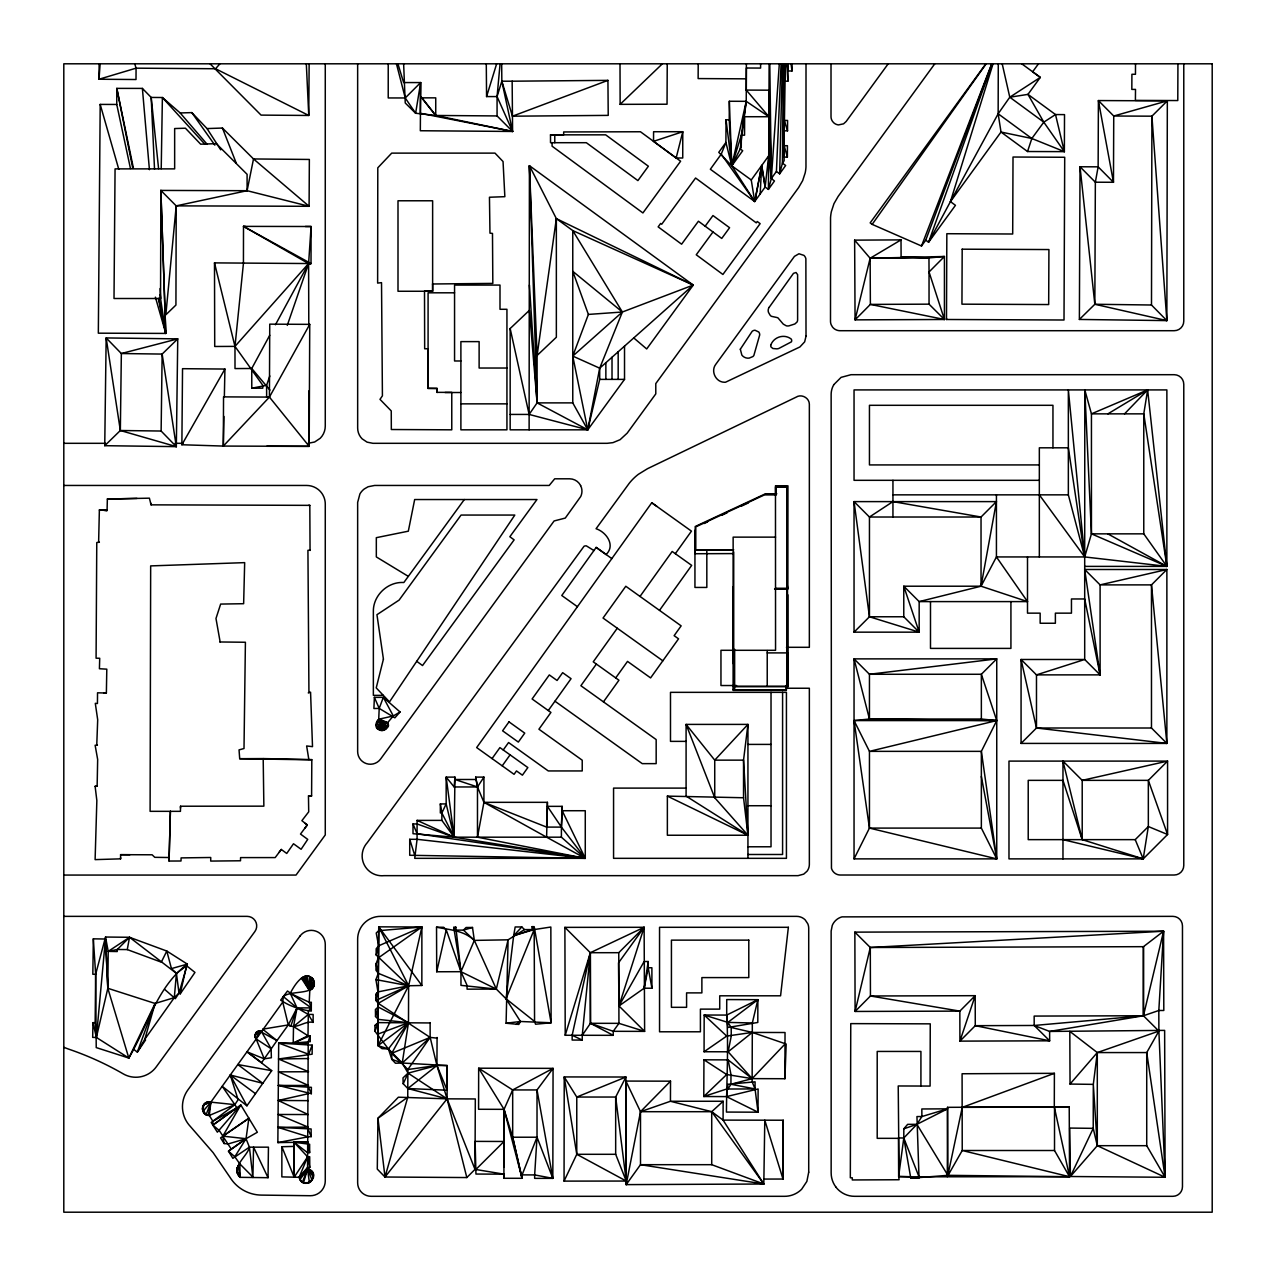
<?xml version="1.0" encoding="UTF-8"?>
<svg xmlns="http://www.w3.org/2000/svg" width="1276" height="1276" viewBox="0 0 1276 1276"><rect width="100%" height="100%" fill="white"/><g stroke="black" fill="none" stroke-linecap="round" stroke-linejoin="round"><path stroke-width="1.5" d="M264.228 1058.841L256.125 1038.935C252.935 1035.506 256.795 1029.461 261.213 1031.088L271.102 1048.713L271.373 1057.74L264.228 1058.841L246.922 1051.775L261.612 1062.605L276.956 1040.594L262.617 1029.174L288.28 1024.931C296.048 1030.035 304.709 1020.385 313.13 1022.379L308.298 1014.452L297.037 1007.896L290.258 993.366C293.512 986.747 304.246 968.516 313.21 979.362C319.734 996.412 291.151 989.458 283.32 996.588L280.672 1000.161C289.429 1006.126 300.721 1009.89 311.296 1011.086L311.296 1007.896L287.499 991.005L283.32 996.588L282.746 1002.107L230.27 1075.014L238.102 1099.705L234.864 1104.649L209.328 1115.447C199.343 1115.958 201.257 1099.354 210.859 1102.145L234.864 1104.649L236.857 1107.855L212.853 1125.113L217.367 1132.179L240.797 1104.936L257.353 1132.259L246.045 1138.702L228.484 1151.175L232.87 1158.353L249.41 1147.156L268.439 1147.172L268.04 1177.7L240.207 1177.333C229.632 1167.939 247.975 1155.737 249.41 1147.156L246.045 1138.702L248.868 1118.286L220.573 1137.905L224.113 1143.535L228.117 1143.95L246.045 1138.702L234.816 1156.742L239.824 1163.887L252.919 1177.094M246.922 1051.775L271.708 1070.676L262.824 1083.292L230.27 1075.014L210.859 1102.145L209.328 1115.447L212.853 1121.269L212.853 1125.113L219.328 1130.568L222.869 1136.055L248.868 1118.286M293.209 1042.97L308.218 1042.875L278.694 1043.066L277.849 1142.578L308.186 1142.148L293.959 1142.227L293.99 1146.39L281.868 1146.741L281.852 1176.887L299.174 1177.285L307.548 1169.039C323.434 1172.851 303.497 1193.267 299.174 1177.285L307.628 1156.822L308.218 1041.663L310.243 1035.761L307.994 1035.761L293.209 1043.098L293.512 1026.542L297.037 1007.896L283.32 996.588M309.765 1167.492L307.628 1156.822L293.959 1142.227L307.532 1152.707L309.637 1152.595L309.637 1144.253L293.959 1142.227L294.182 1177.174L307.628 1156.822L309.701 1156.726L309.765 1167.492L307.484 1167.476L299.174 1177.285M313.13 1022.379L313.146 1014.452L308.298 1014.452L293.512 1026.542L307.994 1035.761L308.345 1011.07L311.296 1007.896L311.328 1002.25L309.207 1002.25L290.258 993.366M503.908 1178.274L504.052 1109.338L512.681 1089.943L553.066 1068.363L537.021 1089.943L537.021 1137.219L534.66 1174.925L534.66 1178.354L552.827 1178.354L553.066 1068.363L478.66 1068.203L504.052 1109.338L512.681 1137.219L522.059 1178.306L503.908 1178.274L503.924 1174.159L475.007 1169.358L447.079 1098.843L398.383 1097.2L377.951 1118.255L377.281 1169.087L385.001 1177.014L466.825 1177.557L475.007 1169.358L475.31 1098.955L447.079 1098.843L408.049 1073.132L402.243 1063.02L408.48 1022.698L408.623 985.758L376.197 955.038L378.605 945.835L376.229 932.995L378.749 930.683L421.877 927.014L408.623 985.758L375.894 1000.432L375.846 994.53L377.951 991.915L408.623 985.758L421.846 985.487L421.877 927.014L378.749 926.839L378.27 973.301L375.926 979.601L377.951 991.915L375.894 1000.432L378.27 1003.351L430.14 1037.404L437.062 1038.138M388.223 63.8L388.223 97.949L405.242 97.965L420.633 82.573L403.615 82.557L397.921 63.8M403.631 63.8L405.242 102.989L415.625 113.261L435.738 115.462L512.585 131.46L512.154 81.201L501.835 81.201L497.066 96.577L497.066 115.941L512.585 131.46L420.33 130.742L420.633 82.573L415.625 113.261L405.242 97.965L396.453 63.8M420.633 82.573L420.33 113.261L512.585 131.46L501.835 81.201L501.675 63.8M455.835 930.108L463.475 930.108L466.059 927.492L472.503 927.477L474.337 940.396L496.316 989.075L467.08 989.171L467.048 985.327L460.955 971.69L453.714 927.158L455.819 927.158L460.955 971.69L460.971 985.359L496.316 989.075L506.03 998.773L534.564 1021.454L535.537 1024.213L551.104 1022.778L550.849 927.03L534.181 929.566L524.484 929.614L508.087 939.822L474.337 940.396C463.3 930.156 450.013 929.997 436.536 927.205L436.711 971.77L460.955 971.69L496.316 989.075L508.087 939.822L506.094 1023.224L518.79 1024.437L520.464 1021.486L551.104 1022.778L534.181 926.663L532.14 926.663L532.14 929.582L513.654 935.707L506.03 998.773L520.464 1021.486L516.158 1024.437M695.213 552.588L695.213 541.263M733.142 663.584L733.142 586.641M765.233 493.828L776.813 493.78M786.367 689.231L786.367 686.233M1039.334 480.318L854.043 480.318L854.043 389.914L1166.87 389.914L1166.87 566.385L1084.696 556.942L1084.807 389.914L1091.443 413.855L1091.443 533.846L1084.696 556.942L1084.696 659.485L1100.103 674.876L1100.103 584.886L1084.696 569.495L1166.87 569.495L1166.87 743.414L1021.071 743.414L1021.071 659.485L1084.696 659.485L1036.479 674.876L1021.071 659.485L1036.479 728.006L1021.071 743.414M130.455 168.496L116.754 104.457L116.802 88.379L142.386 88.411L151.19 97.439L158.591 168.671M219.951 641.972L245.407 642.259L244.003 748.518L239.043 749.889L239.697 758.694L263.191 758.582L263.861 806.161L180.538 806.225L180.442 811.345L150.105 811.329L150.664 565.906L244.673 562.636L243.636 603.707L220.652 604.074L215.979 618.493L220.174 642.131M116.754 104.457L100.198 104.409L98.332 333.18L165.784 333.419L160.553 298.504L160.856 190.427L247.097 190.698L309.095 206.297L309.35 159.452L253.509 158.958L222.439 128.047L207.031 128.573L191.831 112.607L180.187 112.958L162.387 97.518L151.19 97.439L154.524 169.102M155.401 297.164L165.784 333.419L160.856 190.427L176.216 205.867L175.928 305.06L165.832 314.805L176.216 205.867L247.097 190.698L253.509 158.958L309.095 206.297L176.216 205.867M245.263 226.378L243.509 226.378L243.429 263.43L234.975 346.386L235.007 368.573L251.755 368.493L269.97 390.121M243.509 226.378L311.009 263.558L308.601 263.558L243.509 226.378L311.089 226.506L308.601 263.558L234.975 346.386L214.719 346.482L214.496 262.888L311.009 263.558L311.089 226.506L305.379 226.49M312.173 1045.156L308.648 1054.263L278.694 1043.066L312.173 1045.156L312.141 1054.183L278.535 1059L308.585 1071.744L278.455 1071.856L308.505 1085.493L278.343 1085.429L311.328 1093.707L311.376 1087.327L278.343 1085.429M503.94 1167.205L504.052 1109.338L478.58 1109.275L478.66 1068.203L512.681 1089.943L537.021 1089.943L552.827 1178.354L534.66 1174.925L522.091 1174.877L537.021 1137.219L512.681 1137.219L512.681 1089.943M564.056 1181.113L576.768 1154.302L576.768 1097.041L625.91 1077.024L615.67 1097.041L626.245 1181.05L564.056 1181.113L564.231 1076.928L625.91 1077.024L626.181 1184.622L763.814 1184.016L764.787 1120.2L783.001 1179.04L763.893 1179.072M618.972 1005.951L644.125 961.514L648.208 961.514L644.157 988.214L648.208 967.75L651.892 967.75L651.924 988.23L644.157 988.214L618.972 1005.951L618.509 962.854L644.125 927.301L590.325 952.709L572.158 1035.267L572.158 1040.052L582.255 1040.084L582.255 1035.299L590.453 1023.304L618.94 1023.352L644.619 1031.375L618.972 1005.951L644.125 927.301L618.764 952.693L618.94 1023.352L613.23 1031.311L613.214 1035.33L565.22 1035.267L564.885 927.365L644.125 927.301L644.619 1031.375L613.23 1031.311L590.453 1023.304L590.325 952.709L564.885 927.365M783.257 1120.232L783.001 1179.04L783.257 1120.232L723.093 1120.105L711.721 1111.699L670.442 1101.268L723.125 1101.268L723.093 1120.105L763.814 1184.016L640.504 1164.685L626.181 1184.622L625.91 1081.075L670.522 1081.171L670.442 1101.268L640.504 1111.699L626.181 1184.622M726.698 1015.074L726.73 999.571L757.864 999.682L757.8 1022.459L727.878 1027.483L726.698 1015.074L757.864 999.682L752.33 1022.985L752.138 1081.825L755.057 1088.938L758.024 1112.193L726.443 1112.066C726.666 1079.64 728.596 1047.468 726.698 1015.074L704.177 1015.026L704.065 1051.743L728.133 1051.791L752.314 1032.428L785.027 1032.523L784.915 1078.73L752.138 1078.619L726.698 1074.536L703.937 1059.798L703.778 1096.515L726.507 1096.61L758.119 1088.97L758.024 1112.193L726.507 1096.61L727.99 1084.265L755.073 1081.825L755.057 1088.938L726.666 1089.018L703.778 1096.515L726.698 1074.536M787.978 63.8L787.882 81.201L784.501 81.185L784.596 63.8L784.325 120.422L787.579 120.454L787.531 130.822L784.277 130.822L784.533 63.8L784.118 160.76L782.411 163.153L779.652 173.839L776.43 171.415L781.087 63.8M910.809 1178.242L919.039 1178.226L916.95 1116.564L921.894 1116.548L947.542 1108.844L921.83 1108.972L921.894 1116.548L916.918 1124.331L903.791 1137.985L910.809 1178.242L947.877 1175.324L1069.543 1176.727L1054.295 1106.946L1054.391 1073.323L962.088 1073.754L962.232 1150.505L947.302 1176.679L947.542 1108.844L916.918 1124.331L907.651 1124.347L903.823 1128.797L903.791 1137.985L898.655 1176.312L899.086 1179.742L852.288 1179.949L852.288 1177.796L850.326 1177.796L850.757 1023.623L930.252 1023.846L930.092 1086.067L898.224 1085.972L899.086 1176.807L1069.543 1176.727L1069.224 1106.866L947.51 1107.329L947.526 1108.844M1027.531 151.525L1031.837 138.494L1043.8 122.161L1055.507 114.553L1064.519 114.617L1064.359 151.637L1027.531 151.525L1001.006 132.034L998.151 113.771L998.279 63.8M1166.854 320.611L1151.494 305.012L1151.909 116.18L1167.333 100.852L1098.397 100.565L1098.142 166.837L1095.35 182.213L1094.84 304.262L1079.384 319.447L1080.022 166.773L1098.142 166.837L1113.469 182.277L1113.741 116.02L1098.397 100.565L1113.469 182.277L1095.35 182.213L1080.022 166.773L1094.84 304.262L1166.854 320.611L1167.333 100.852L1113.741 116.02L1151.909 116.18L1166.854 320.611L1079.384 319.447M224.353 396.708L224.927 369.051L182.532 368.684L181.878 444.75L223.316 446.074L269.427 397.091L269.746 324.152L309.733 324.359L309.191 446.345L223.316 446.074L223.539 396.884L269.427 397.091L309.191 446.345L266.78 446.281M407.746 1097.232L377.951 1118.255L385.001 1177.014L407.746 1097.232L407.873 1069.511L391.732 1053.322L374.969 1031.247L374.984 1025.505L378.286 1022.618L430.124 1022.953M376.197 955.038L376.181 948.786L378.605 945.835L421.877 927.014L378.302 957.925L376.005 963.89L375.973 970.207L378.27 973.301L408.623 985.758L378.015 1045.618L382.018 1048.649L388.414 1048.936L402.243 1063.02L447.222 1065.556L447.126 1090.214L407.81 1088.524L403.136 1083.659L403.009 1077.885L408.049 1073.132L436.934 1065.492L447.222 1065.556L447.079 1098.843L466.825 1177.557M653.535 141.349L653.583 131.731L682.772 131.715L682.74 158.001L676.152 158.001L653.535 141.349L682.772 131.715L676.152 158.001M769.125 63.8L768.726 155.752L761.708 165.545L765.137 187.046L768.407 189.406L771.342 178.528L768.934 116.722L746.269 90.086L746.364 68.011L760.592 68.075L760.608 63.8M746.38 63.8L746.237 101.33L740.224 148.925L731.802 165.816L754.706 201.528L765.137 187.046L768.726 155.752L771.342 178.528L774.468 181.001L768.407 189.406L768.726 155.752M784.022 63.8L784.134 157.092L787.372 157.092L784.182 145.703L784.437 63.8M787.372 157.092L787.42 145.703L784.182 145.703M787.34 63.8L787.93 70.977L792.013 70.977L792.045 63.8M946.489 319.494L946.84 233.715L1012.697 234.002L1013.016 157.028L1064.71 157.267L1064.009 320.005L946.489 319.494L946.489 318.506M1135.512 63.8L1135.465 74.279L1131.908 74.279L1131.828 89.416L1135.512 89.416L1135.401 100.405L1177.78 100.549L1177.939 63.8M311.807 759.842L239.697 758.694M279.061 852.416L281.294 849.449L286.733 853.453L293.496 843.755L301.104 849.29L307.723 839.385L300.498 834.057L307.293 824.95L301.886 820.675L308.712 811.839L308.457 795.761L311.599 795.905L311.807 759.587L263.191 758.582M421.846 985.487L378.749 926.839L378.015 1045.618L388.414 1048.936L391.828 1059.367L395.448 1063.243L402.243 1063.02L430.14 1037.404L430.124 1022.602M437.078 1037.468L436.934 1065.492L447.079 1098.843L385.001 1177.014M667.236 63.8L667.045 104.217L620.136 104.345L620.008 63.8M698.211 63.8L698.131 78.57L746.332 78.841M726.044 119.8L725.9 142.449L731.802 165.816L751.261 179.98L754.706 201.528L710.349 169.245L721.243 154.157L725.9 142.449L718.771 152.354L731.802 165.816L742.696 150.727L740.224 148.925L741.26 147.474L741.34 135.192L746.237 101.33L729.33 101.267L729.234 119.8L731.802 165.816L741.34 135.192L744.546 135.192L744.642 116.722L768.934 116.722L746.237 101.33L731.802 165.816L726.044 119.8L729.234 119.8M99.129 63.8L99.018 79.24L136.006 79.527L136.069 68.17L134.762 63.8M309.143 63.8L308.76 115.462L261.07 115.111L210.046 63.8M475.996 1169.358L504.004 1141.478L475.119 1141.382L475.948 1174.048L503.924 1174.159M783.336 63.8L782.411 163.153L785.649 165.481L779.652 173.839L782.332 63.8M96.753 745.2L97.694 719.792L95.301 703.347L97.439 703.507L97.534 692.804L106.371 693.028L106.801 669.166L99.416 668.736L99.719 658.272L96.083 658.193L96.769 542.571L99.384 542.109M134.108 1049.654L137.345 1052.11L144.826 1039.206L174.302 997.657L176.423 973.381L186.583 965.725L194.957 972.424L180.235 993.829L179.007 993.111L176.423 973.381L171.447 968.596L187.365 964.13C156.597 987.13 147.569 1026.526 128.812 1058.043L96.386 1037.452L95.158 1022.666L95.652 974.29L93.339 938.833L105.461 939.024L107.822 988.294L128.812 1058.043L96.226 1047.596L95.652 974.29L105.541 937.031L129.53 937.286L166.805 951.051L187.365 964.13L179.007 993.111L175.322 998.677L164.907 989.602M179.007 993.111L174.302 997.657L155.082 1003.462L107.822 988.294L105.541 937.031L108.205 951.386L107.822 988.294L96.386 1037.452L92.685 1037.388L92.957 1022.666L95.158 1022.666M307.628 1156.822L307.548 1169.039L309.382 1182.645L303.513 1182.74L307.548 1169.039L309.063 1169.263M93.339 938.833L92.829 974.258L95.652 974.29M104.744 445.691L106.163 337.933L177.747 338.874L176.327 446.632L104.744 445.691L120.343 430.506L161.127 431.033L176.327 446.632L162.148 354.074L177.747 338.874L121.348 353.532L106.163 337.933L120.343 430.506L176.327 446.632M120.343 430.506L121.348 353.532L162.148 354.074L161.127 431.033M161.223 168.687L162.387 97.518L204.75 144.108M180.506 808.091L180.538 806.225M97.135 786.112L95.11 786.271L96.848 800.562L95.11 859.625L120.598 858.844L120.582 854.681L129.913 854.713M223.316 446.074L223.938 416.455M408.687 1022.698L378.015 1045.618L378.27 1003.351L408.623 985.758L378.749 926.839M136.963 498.406L107.359 499.028L107.072 510.496L99.368 509.985L98.619 542.412M169.054 861.045L170.394 811.345L169.054 861.045L181.001 860.997L181.096 857.903L210.731 857.488L210.715 861.077L240.51 860.774L240.574 857.6L275.185 857.584L281.294 849.449M562.174 806.352L561.408 827.103L546.606 827.103L547.404 802.333L483.923 802.333L477.479 786.957L475.693 777.116L483.923 777.116L483.923 802.333L477.479 837.184L585.269 858.333L585.269 810.723L562.174 810.723L561.408 827.103L561.408 837.184L585.269 858.333L414.732 858.333L417.077 839.305L417.077 820.388L441.863 820.388L454.16 837.184L585.269 858.333L562.174 810.723L562.174 806.352L547.404 806.352L546.606 837.184L585.269 858.333L409.724 855.271L409.724 839.305L417.077 839.305L585.269 858.333L561.408 827.103L547.404 806.352L547.404 802.333M784.915 1078.73L786.175 1044.039L752.314 1032.428L731.196 1027.483L727.846 1022.395L704.177 1015.026L726.714 1036.08L752.314 1032.428M374.378 697.366L373.9 708.531L379.211 708.403L394.874 717.83L400.042 711.96L383.326 697.366L374.378 697.366L379.211 708.403L378.717 719.233C365.845 739.075 406.103 726.347 378.717 719.233L393.311 715.964L400.042 711.96M760.161 193.968L761.692 165.529L751.261 179.98M776.43 171.415L771.342 178.528L779.317 63.8M100.134 63.8L99.018 79.24L136.069 68.17L215.548 68.745L308.76 115.462L306.32 63.8M379.801 730.079L387.553 726.491L378.844 729.553L377.281 728.038L387.553 726.491L380.806 730.414L383.98 730.255L387.553 726.491L376.723 727.049L376.292 722.71L387.569 722.726L393.311 715.964L383.326 697.366L379.211 708.403M483.923 777.116L477.479 786.957L454.16 786.957L446.169 777.116L454.16 837.184L417.077 823.945L413.009 823.945L413.009 833.707L454.16 837.184L454.942 777.116L446.169 777.116L446.169 803.928L454.16 837.184L561.408 837.184M105.461 939.024L96.386 1037.452L92.957 1022.666M512.585 131.46L497.066 96.577L500.08 63.8M202.421 1109.147L203.666 1104.761L210.859 1102.145L208.355 1115.383L206.138 1114.714L202.421 1109.147L202.645 1106.834L205.324 1103.102M310.499 976.858L309.207 1002.25L311.296 1007.896L297.037 1007.896L288.28 1024.931L276.956 1040.594L259.267 1030.896M582.255 1035.299L590.325 952.709L618.764 952.693M454.16 786.957L454.942 777.116M624.522 346.147L624.522 379.387L587.757 429.821L529.125 414.429L529.412 165.673L556.352 218.627L537.1 355.478L537.1 402.881L529.125 414.429L529.125 429.821M1084.807 389.914L1091.443 533.846L1166.87 566.385L1143.774 413.855L1091.443 413.855L1147.634 389.914L1143.774 413.855L1143.774 533.846L1166.87 566.385L1084.696 566.385M534.564 1021.454L534.181 929.566L513.654 935.707L515.169 926.966L521.82 926.95L524.484 929.614M1027.499 601.602L981.037 586.21L903.775 586.21L919.167 632.162L854.043 632.162L854.043 501.612L996.428 501.612L981.037 586.21L919.167 601.602L903.775 586.21L903.775 616.771L919.167 632.162L919.167 601.602L1027.499 601.602L996.428 556.942L996.428 494.849M108.205 951.386L117.233 951.545L117.328 949.472L129.53 937.286L108.205 951.386L117.328 949.472L127.265 949.583L129.53 937.286L176.423 973.381M311.519 977.544L309.207 990.16L311.615 989.426M754.993 200.986L761.692 165.529L765.137 187.046M599.704 368.19L587.757 429.821L510.161 429.821L510.161 328.538L529.412 310.307L537.1 402.881L587.757 429.821L599.704 379.387L599.704 368.19L622.369 312.014L693.251 285.074L529.412 165.673L537.1 402.881L572.764 402.881L587.757 429.821L572.764 356.1L588.38 314.422L572.764 271.31L622.369 312.014L572.764 356.1L599.704 368.19L693.251 285.074L556.352 218.627L556.352 337.247L537.1 355.478L529.412 165.673M761.692 165.529L754.706 201.528L721.243 154.157M903.823 1128.797L916.918 1124.331L947.877 1175.324L962.232 1107.377L1054.391 1073.323M180.235 993.829L186.583 965.725M436.711 971.77L446.249 929.853L443.681 927.301L436.536 927.205M1158.879 1031.104L1097.296 1052.572L1093.309 1084.377L1070.038 1084.058L1069.814 1031.375L1097.296 1052.572L1146.725 1052.572L1165.1 1177.27L1146.725 1145.688L1146.725 1052.572L1158.879 1031.104L1143.44 1015.76L1163.584 931.225L1143.44 946.68L870.296 947.494L855.095 1011.453L959.839 1011.118L975.199 995.679L870.439 995.998L855.095 1011.453L854.856 932.134L1163.584 931.225L1163.808 1010.48L1158.815 1010.496L1143.44 1015.76L1049.622 1031.439L1034.198 1025.473L975.279 1025.681L959.919 1041.12L1049.669 1040.817L1049.622 1031.439L1164.637 1030.386L1165.1 1177.27L1070.405 1176.504L1069.687 1128.064L1093.229 1128.351L1097.296 1145.688L1165.1 1177.27L1158.879 1031.104L1158.815 1010.496L1163.584 931.225L870.296 947.494L854.856 932.134M255.742 1038.361L254.961 1035.554L256.604 1032.077L261.213 1031.088L255.742 1038.361L255.025 1036.543M238.484 1175.659L240.207 1177.333L238.118 1165.849L236.762 1170.826L240.207 1177.333L239.824 1163.887L237.049 1168.242M388.414 1048.936L408.48 1022.698L378.238 1019.38L375.527 1016.462L378.174 1007.019L408.48 1022.698L391.732 1053.322L391.828 1059.367L402.243 1063.02M155.082 1003.462L144.826 1039.206L145.56 1039.988L137.345 1052.11L155.082 1003.462L128.812 1058.043M565.22 1035.267L590.325 952.709L590.453 1023.304L613.214 1035.33M497.066 96.577L486.571 96.577L496.651 63.8M991.899 63.8L925.738 240.175L928.577 242.265L950.445 201.608L993.031 63.8M297.037 1007.896L290.8 1026.175L288.28 1024.931L282.746 1002.107M266.636 397.107L266.604 385.304L269.826 375.941M287.275 325.364L308.601 263.558L311.009 263.558M992.218 63.8L928.577 242.265L955.453 205.324L950.445 201.608L998.151 113.771L1009.779 97.215L1040.307 77.389L1021.741 63.8M236.81 1169.502L238.118 1165.849M374.969 1031.247L378.286 1022.618L374.984 1025.505M985.87 63.8L870.168 222.885L872.162 224.369L921.511 245.997L991.723 63.8M311.121 1170.507L307.548 1169.039L302.428 1182.166L299.988 1179.55L307.548 1169.039L310.132 1169.805M506.03 998.773L534.181 929.566L532.14 926.663M310.435 1182.054L313.577 1177.062L307.548 1169.039L299.477 1178.434M408.049 1073.132L403.248 1083.771M261.213 1031.088L254.961 1035.554L256.604 1032.077M441.863 820.388L441.863 812.971L446.169 803.928L440.348 803.928L440.348 812.971L441.863 812.971L454.16 837.184L417.077 820.388M854.043 858.876L869.45 828.092L869.45 751.357L854.043 720.573L869.45 719.026L981.356 719.026L996.747 720.573L981.356 751.357L981.356 828.092L996.747 858.876L854.043 858.876L854.043 658.879L996.747 658.879L996.747 858.876L869.45 828.092L854.043 720.573L996.747 720.573L981.356 674.27L996.747 658.879L869.45 674.27L854.043 658.879L869.45 719.026L996.747 720.573L869.45 751.357L981.356 751.357L996.747 858.876L981.356 776.51M309.382 1182.645L313.306 1178.242M269.746 335.253L251.755 368.493L251.787 388.207L262.792 388.175L262.792 385.304L234.975 346.386L214.496 262.888M275.441 324.774L308.601 263.558L308.792 325.141M269.427 397.091L309.733 324.359M181.878 444.75L224.927 369.051M222.869 1136.055L240.797 1104.936L212.853 1125.113L211.194 1122.465L234.864 1104.649L222.231 1086.323L246.922 1105.813L262.824 1083.292L237.799 1064.535L271.708 1070.676M314.199 981.611L309.207 990.16L301.375 978.213M727.974 1089.018L730.941 1084.265L730.973 1074.567L728.102 1059.893L703.937 1059.798M447.079 1098.843L407.81 1088.524L436.934 1065.492L430.14 1037.276L407.873 1069.511L436.934 1065.492L447.126 1090.214M872.162 224.369L986.173 63.8M314.406 982.855L309.207 990.16L302.316 977.4M611.826 558.601L596.179 547.404L561.775 595.509L577.422 606.706M605.972 554.613C615.83 545.586 606.483 532.124 596.067 528.727L629.227 483.301A53.544 53.544 0 0 1 633.534 478.516A53.289 53.289 0 0 1 638.399 474.289L647.538 468.675L796.049 397.203C801.328 393.614 809.287 397.777 809.351 404.173L809.351 647.299L786.431 647.299M656.901 506.428L651.765 502.76L476.666 747.577L514.068 774.325L516.493 770.943L522.41 775.17L527.849 767.562L499.921 747.592L492.058 758.582M503.238 749.969L508.566 742.536L548.281 770.943L582.223 770.943L582.223 760.209L538.919 729.218L550.929 712.439L532.108 698.977L549.302 674.924L557.07 680.475L562.652 672.675L571.058 678.688L548.281 710.541M502.218 765.839L510.081 754.85M617.265 628.223L593.244 661.829L618.94 680.22L603.452 701.864M640.01 596.434L672.181 551.455L691.672 565.38L659.501 610.375M596.37 664.062L580.883 685.722L656.167 739.57L656.167 763.638L642.243 763.638L554.948 701.21M675.323 553.688L691.448 531.135L651.765 502.76M615.718 677.907L627.521 661.399L650.6 677.907L678.545 638.829L674.127 635.671L681.145 625.862L625.798 586.258L603.038 618.047L662.834 660.808M921.511 245.997L925.738 240.175M950.445 201.608L1001.006 132.034L1031.837 138.494L1064.359 151.637L1055.507 114.553L1027.962 94.376L1009.779 97.215L1002.202 63.8M464.32 499.538L403.838 582.526C387.808 581.393 372.991 595.525 373.358 611.587L373.358 695.372L383.326 695.372M888.192 63.8L846.132 121.507L843.548 123.836L838.492 124.904A8.374 8.374 0 0 1 833.77 122.799L832.606 121.491A8.278 8.278 0 0 1 831.011 116.579L831.011 63.8M934.782 63.8L838.173 196.376L833.978 203.634L831.378 211.593A40.098 40.098 0 0 0 830.548 217.829L830.501 321.153A9.315 9.315 0 0 0 831.218 324.806L832.462 326.975A9.809 9.809 0 0 0 835.27 329.431L836.402 329.974A9.682 9.682 0 0 0 840.039 330.707L1174.207 330.707A9.57 9.57 0 0 0 1183.777 321.137L1183.777 63.8M1038.473 63.8L1032.651 71.775L1040.307 77.389L1027.962 94.376L1043.8 122.161L1064.359 151.637M705.149 226.203L712.965 215.548L729.585 227.718L721.737 238.437L698.419 221.226L681.607 244.194L658.145 226.873L660.617 223.475L661.702 224.257L695.58 178.018L756.253 222.837L757.242 221.514L760.145 223.651L722.902 274.468L696.249 254.785L712.965 231.977M304.804 828.268L307.293 824.95L305.315 823.387M254.961 1035.554L258.294 1031.12M453.714 929.853L455.819 927.158M375.846 994.53L377.951 991.915M314.406 984.115L309.207 990.16L303.369 976.746M1070.038 1084.058L1097.296 1052.572L1097.296 1145.688L1070.405 1176.504L1093.229 1128.351L1093.309 1084.377L1097.296 1145.688L1146.725 1145.688M215.548 68.745L219.919 63.8M513.654 935.707L521.82 926.95M784.995 1044.039L752.138 1078.619L730.941 1084.265L755.057 1088.938M1124.539 413.855L1147.634 389.914L1166.87 566.385L1107.791 533.846M670.522 1081.171L640.504 1111.699L640.504 1164.685L711.721 1164.685L763.814 1184.016L711.721 1111.699L640.504 1111.699L625.91 1081.075M854.043 632.162L869.45 616.771L869.45 517.019L854.043 501.612L869.45 616.771L919.167 632.162M996.428 501.612L981.037 517.019L869.45 517.019L892.945 501.612L981.037 517.019L981.037 586.21L996.428 556.942L1084.696 556.942L1068.347 389.914L1068.347 494.849L1084.696 556.942L1039.334 494.849M1062.972 761.102L1082.207 839.64L1082.207 780.354L1148.336 780.354L1167.572 834.504L1148.336 826.545L1143.2 858.876L1082.207 839.64L1062.972 780.354L1028.217 780.354L1028.217 839.64L1135.225 839.64L1148.336 826.545L1148.336 780.354L1167.572 761.102L1167.572 834.504L1143.2 858.876L1008.981 858.876L1008.981 761.102L1167.572 761.102L1082.207 780.354L1062.972 761.102L1062.972 858.876M620.136 104.345L662.388 63.8M314.231 985.327L309.207 990.16L304.517 976.268M723.125 1101.268L711.721 1111.699L711.721 1164.685M378.174 1007.019L375.431 1009.491L375.527 1016.462M313.848 986.476L309.207 990.16L305.714 975.996M757.864 999.682L727.846 1022.395L752.33 1022.985M704.065 1051.743L726.714 1036.08M313.258 987.608L309.207 990.16L306.958 975.901L309.398 976.363L309.207 990.16L312.524 988.581M1107.903 413.855L1147.634 389.914M901.015 239.888L870.136 258.246L855.064 319.861L944.431 319.494L944.431 256.492L870.136 258.246L854.633 240.143L901.015 239.888L901.095 256.731L928.96 257.927L944.431 256.492L929.04 271.979L929.04 304.166L944.431 319.494L870.376 304.406L855.064 319.861L854.633 240.143M383.98 730.255L385.799 729.186M212.853 1121.269L236.857 1107.855M704.081 523.527L707.638 521.868M721.817 515.265L727.145 512.777M741.34 506.173L748.438 502.872M209.727 1101.954L203.666 1104.761L202.996 1111.396L210.859 1102.145L206.138 1114.714L203.538 1112.433L205.133 1114.123M391.732 1053.322L430.14 1037.404M376.723 727.049L387.697 723.205L387.808 725.422L376.723 727.049L387.569 722.726L377.887 719.935M512.458 116.196L607.934 80.372L608.221 115.382L512.458 116.196L501.835 81.201M377.712 1034.166L408.48 1022.698M386.548 728.421L380.806 730.414L382.928 730.526M310.052 550.147L307.931 550.307L308.936 692.661M308.25 692.868L310.562 692.166L312.508 746.651L306.639 745.966L308.824 759.475M472.503 927.477L463.475 930.108L474.337 940.396L460.955 971.69L446.249 929.853M251.787 388.207L266.604 385.304M277.961 1127.346L311.121 1128.957L311.185 1136.629L308.17 1136.804L277.961 1127.346L308.09 1127.107L278.088 1114.474L308.202 1114.554L278.2 1100.47L308.393 1093.676M376.133 724.928L387.569 722.726L377.202 720.733M277.849 1142.578L308.17 1136.804M506.094 1023.224L520.464 1021.486M1034.198 1025.473L1143.44 1015.76L1143.44 946.68L1143.44 1015.76L1034.166 1016.079L1034.198 1025.473L1049.669 1040.817L975.279 1025.681L975.199 995.679L959.919 1041.12L959.839 1011.118L870.439 995.998L870.296 947.494M588.38 314.422L622.369 312.014L572.764 230.589L556.352 218.627M308.058 443.314L314.646 442.006L320.228 438.274A17.226 17.226 0 0 0 325.268 426.12L325.268 63.8M962.232 1107.377L1069.224 1106.866M97.407 745.184L95.126 745.232L97.662 759.491L97.135 786.303L95.11 786.383M107.359 499.028L149.388 498.166L151.094 504.849L309.813 505.36L310.052 550.482M278.535 1059L308.617 1058.538M432.484 283.99L492.823 283.4L492.488 233.444L489.968 233.141L489.458 197.238L504.849 196.679L503.047 161.542L494.992 153.12L391.716 153.12L377.792 167.81L377.632 283.081L381.524 282.65L382.417 395.831L379.993 399.356L391.254 410.936L391.333 429.518L451.768 429.821L451.768 392.386L437.11 392.354L437.094 388.574L427.859 388.446L428.066 348.747L424.669 348.779L424.509 291.103L432.628 291.263L432.628 200.779L398 200.779L398 291.263L432.628 291.263L432.628 283.99M512.154 81.201L607.934 80.372M550.498 134.841L605.669 134.841L648.383 166.231L637.904 180.602L586.338 142.705L550.514 142.705L550.498 134.841L563.673 134.778L563.673 131.954L640.472 131.763L680.602 161.223L642.913 212.948L552.093 146.198L552.077 142.705M929.04 304.166L870.376 304.406L870.136 258.246L928.96 257.927L929.04 271.979L944.431 319.494M733.716 549.796L695.787 549.924L695.787 526.876L764.515 494.865L776.031 494.865L776.031 486.028M733.142 553.593L695.213 553.736L695.213 526.51L764.388 494.29L776.031 494.29M421.957 97.853L435.738 115.462L420.633 96.561L421.957 97.853L435.738 97.853L435.738 115.462L497.066 115.941M454.559 292.81L428.082 292.81L428.082 388.303L437.094 388.303L437.094 392.514M160.09 288.551L160.553 298.504L114.011 298.504L115.063 168.879L174.653 168.879L174.653 128.541L185.419 128.206L200.651 144.188L216.298 143.646L247.097 174.302L247.097 190.698M460.891 360.98L454.559 360.98L454.559 285.074L500.001 285.074L500.001 309.286L506.939 309.286L506.939 429.821L460.891 429.821L460.891 341.617L479.122 341.617L479.122 368.03L506.939 368.03M599.704 379.387L624.522 379.387M445.021 392.514L460.891 392.514M460.891 403.854L506.939 403.854M510.161 414.429L529.125 414.429L510.161 328.538M63.8 443.314L105.509 443.314M175.003 443.314L182.947 443.314M1039.334 464.927L869.45 464.927L869.45 405.305L1052.955 405.305L1052.955 447.812M63.8 485.454L306.655 485.454A18.614 18.614 0 0 1 317.995 489.314A18.534 18.534 0 0 1 322.78 494.769L323.849 496.954A18.662 18.662 0 0 1 325.268 504.068L325.268 834.951L296.032 875.065L63.8 875.065M776.031 486.603L786.367 486.603M892.945 494.849L1068.347 494.849M308.648 505.36L309.813 505.36M1091.443 533.846L1143.774 533.846M775.553 537.132L733.142 537.132L733.142 690.38L786.367 690.38L786.367 685.244M695.213 550.084L733.142 550.084M775.473 588.268L787.946 588.268M786.574 588.555L788.153 588.555M786.829 588.667L787.866 588.667L787.946 485.821L775.473 485.821L775.553 650.297L720.956 650.297L720.956 685.531L736.555 685.531M786.829 594.839L787.866 594.839L787.866 686.711L733.142 686.711M869.45 616.771L903.775 616.771M767.227 652.897L787.483 652.897M1084.696 569.495L1100.103 674.876L1036.479 674.876L1036.479 728.006L1166.87 743.414L1151.478 584.886L1166.87 569.495L1100.103 584.886L1151.478 584.886L1151.478 728.006L1166.87 743.414M786.829 683.394L786.957 487.033M734.641 686.217L787.483 686.217L787.483 585.875M786.431 688.242L809.351 688.242L809.351 864.378A11.261 11.261 0 0 1 807.022 871.237L803.72 874.14L798.074 875.655L384.108 875.655A19.81 19.81 0 0 1 367.297 842.638L584.057 546.24A4.578 4.578 0 0 1 586.37 545.873L593.93 550.546M733.142 689.231L734.641 689.231L734.641 649.277M733.142 689.806L786.367 689.806M1036.479 728.006L1151.478 728.006M686.089 741.372L670.49 741.372L670.49 692.342L786.431 692.342L786.431 858.333L613.565 858.333L613.565 788.105L686.089 788.105M747.943 744.402L771.023 744.402M475.693 779.492L454.942 779.492L477.479 786.957L477.479 837.184M667.364 796.112L743.541 797.755L747.943 835.238L667.364 835.238L667.364 796.112L747.943 835.238L743.541 760.145L747.943 724.401L686.089 724.401L686.089 796.112L747.943 835.238L714.735 797.755L686.089 724.401L714.735 760.145L714.735 797.755M747.943 805.73L771.023 805.73M869.45 828.092L981.356 828.092M747.943 846.785L771.023 846.785L771.023 692.342M747.943 854.489L782.587 854.489L782.587 692.342M63.8 916.359L247.161 916.359A9.554 9.554 0 0 1 254.881 931.544L156.262 1066.864A25.249 25.249 0 0 1 123.23 1073.866A306.368 306.368 0 0 0 68.521 1049.079L63.8 1047.309M898.463 1138.336L877.202 1138.336L877.202 1051.44L920.921 1051.44L920.921 1086.035M1054.518 1150.505L962.232 1150.505L1069.543 1176.727L1054.518 1150.505L1054.518 1107.377M576.768 1154.302L615.67 1154.302L626.245 1181.05L576.768 1154.302L564.231 1076.928L576.768 1097.041L615.67 1097.041L615.67 1154.302M120.582 854.681L152.131 854.792L154.779 857.328L168.911 857.52M746.269 90.086L769.029 90.181L771.342 178.528L768.87 132.544M278.2 1100.47L308.329 1100.646M1094.84 304.262L1151.494 305.012M103.755 692.964L106.371 693.028M910.809 1176.759L898.655 1176.312L898.463 1137.953L903.791 1137.985L919.007 1176.807M309.605 795.809L311.599 795.905M304.645 1183.123L307.069 1183.299L303.513 1182.74L308.25 1183.075M376.659 721.69L387.569 722.726M224.113 1143.535L222.742 1136.134L246.045 1138.702L228.484 1151.175L234.816 1156.742M585.269 858.333L417.077 833.707L413.009 823.945M375.926 979.601L408.623 985.758M1062.972 839.64L1143.2 858.876L1135.225 839.64M127.265 949.583L161.302 962.152L166.805 951.051L171.447 968.596M546.606 827.103L483.923 802.333L546.606 837.184M572.158 1035.267L582.255 1040.084M313.641 1175.85L307.548 1169.039L311.95 1171.352L313.178 1173.457L307.548 1169.039L312.189 1180.38M408.32 576.369L376.324 556.926L376.324 537.675L408.32 531.183L414.668 499.538L536.957 499.538L509.842 536.733L514.132 539.86L422.531 665.546L416.71 661.303M256.125 1038.935L271.102 1048.713M596.179 547.404L605.59 554.151M1009.779 97.215L1043.8 122.161M998.151 113.771L1031.837 138.494M255.471 1093.66L230.27 1075.014L246.922 1105.813M728.102 1059.893L752.138 1078.619L728.133 1051.791L731.26 1036.048L731.196 1027.483M633.757 337.933L646.693 348.954L693.251 285.074L572.764 230.589L572.764 402.881M307.548 1169.039L313.497 1174.638M180.187 112.958L207.206 144.363M299.988 1179.55L301.471 1181.448M191.831 112.607L214.862 145.145M222.742 1136.134L231.1 1148.767M207.031 128.573L220.732 149.834M268.04 1177.7L253.557 1147.156L252.903 1177.493L249.41 1147.156M312.668 1172.357L313.178 1173.457M308.505 1087.296L311.328 1093.707M308.058 1129.005L311.185 1136.629M281.868 1146.741L294.182 1177.174L293.99 1146.39M580.612 485.566L581.457 487.671A12.425 12.425 0 0 1 580.74 496.492L565.284 518.072L554.103 520.959L380.599 759.029A12.696 12.696 0 0 1 357.647 751.548L357.647 502.425L359.912 493.94A16.923 16.923 0 0 1 364.282 488.963L368.126 486.746L374.618 485.454L549.222 485.454L554.693 478.803L569.606 478.803A12.361 12.361 0 0 1 580.628 485.582M222.439 128.047L236.219 163.057M537.021 1137.219L552.827 1178.354M409.724 839.305L414.732 855.271M784.325 120.422L787.531 130.822M100.198 104.409L118.78 169.293M504.052 1109.338L522.059 1178.306L512.681 1137.219M150.584 502.872L151.094 504.849M376.005 963.89L378.27 973.301M158.304 298.488L165.784 333.419L160.856 190.427M133.406 168.145L116.802 88.379L132.736 168.113M1100.103 674.876L1084.696 598.97L1071.457 598.97L1071.457 613.15L1055.38 613.15L1055.38 623.246L1040.147 623.246L1040.147 613.15L1027.499 613.15L1027.499 556.942M158.782 298.409L165.784 333.419M651.924 988.23L648.208 967.75L648.208 961.514M475.693 777.116L477.479 786.957M308.218 1144.269L309.637 1152.595M440.348 803.928L441.863 812.971M1084.696 556.942L1068.347 447.812L1039.334 447.812L1039.334 556.942M791.024 63.8L792.013 70.977M142.386 88.411L149.42 169.676M160.218 294.533L160.553 298.504M529.412 285.074L537.1 402.881M786.766 63.8L787.882 81.201M729.33 101.267L731.802 165.816M769.795 63.8L771.342 178.528M486.284 63.8L486.571 96.577M947.51 1107.329L947.877 1175.324M120.598 857.616L120.598 858.844M308.999 390.711L309.191 446.345M1010.927 601.602L1010.927 648.399L930.491 648.399L930.491 601.602M981.356 719.026L981.356 674.27L869.45 674.27L869.45 719.026M892.945 480.318L892.945 517.019M806.017 63.8L805.969 166.917A39.46 39.46 0 0 1 805.172 172.93L802.668 180.602L798.632 187.572L655.784 383.582L655.784 393.885L627.17 433.154L620.088 439.694L612.943 442.644L607.169 443.314L372.927 443.314L367.089 442.15L362.129 438.832A15.2 15.2 0 0 1 357.663 428.082L357.647 63.8M787.739 652.897L787.739 686.871M787.101 686.504L787.101 487.081L775.569 487.081L775.664 495.248M767.227 650.585L767.227 686.217M747.943 858.333L747.943 724.401L714.735 760.145L743.541 760.145L743.541 797.755M733.716 551.87L733.716 686.504M706.824 550.004L706.824 587.438L694.942 587.438L694.942 530.29M618.174 351.777L618.174 379.387M612.017 357.248L612.017 379.387M605.861 362.719L605.861 379.387M554.773 134.841L554.773 142.705M835.987 1187.174A23.367 23.367 0 0 1 831.154 1172.947L831.139 931.081L832.255 925.451A14.722 14.722 0 0 1 836.897 919.406A14.61 14.61 0 0 1 842.048 916.87L1172.899 916.359A9.57 9.57 0 0 1 1182.469 925.929L1182.469 1186.744A9.57 9.57 0 0 1 1172.899 1196.314L854.537 1196.314A23.367 23.367 0 0 1 840.294 1191.481A23.526 23.526 0 0 1 835.971 1187.174M310.243 1035.761L310.228 1041.695L293.209 1043.098L310.243 1035.761M740.319 349.225L741.85 355.079A7.911 7.911 0 0 0 749.124 358.125L752.824 356.594A6.763 6.763 0 0 0 753.845 355.51L759.698 334.95A4.578 4.578 0 0 0 758.741 331.999L755.025 330.245A4.578 4.578 0 0 0 752.138 331.361L740.319 349.225M962.184 249.187L961.945 304.166L1048.681 304.549L1048.92 249.554L962.184 249.187M806.017 336.162L804.662 341.84L799.924 346.944L725.597 382.194A8.613 8.613 0 0 1 724.258 382.242C715.692 382.114 710.461 370.997 715.82 364.266L794.454 256.364L798.951 253.764L803.912 255.375A6.46 6.46 0 0 1 805.874 258.789L806.017 336.162M808.713 1172.181L806.863 1181.417L801.647 1189.248A24.084 24.084 0 0 1 793.816 1194.48A24.164 24.164 0 0 1 784.58 1196.314L371.125 1196.314A13.478 13.478 0 0 1 357.647 1182.836L357.647 939.248A22.888 22.888 0 0 1 380.535 916.359L796.687 916.359A12.058 12.058 0 0 1 805.188 919.884L807.788 923.792A11.994 11.994 0 0 1 808.713 928.386L808.713 1172.181M788.361 927.301L780.577 995.806L719.728 995.806L719.728 1009.125L700.412 1009.125L700.412 1031.79L659.548 1031.79L659.548 927.301L788.361 927.301M770.784 344.999L770.72 345.493A2.951 2.951 0 0 0 771.023 346.96L772.873 348.507L776.813 348.858A11.165 11.165 0 0 0 778.759 348.492L791.359 341.888A2.68 2.68 0 0 0 791.678 340.373A2.6 2.6 0 0 0 791.088 338.938C784.102 333.642 773.846 336.88 770.784 344.999M383.422 659.15L376.229 687.892L389.499 701.88L514.818 515.057L461.067 515.057L399.101 600.103L376.946 614.697L383.422 659.15M312.445 978.389L309.207 990.16L313.784 980.462L312.445 978.389M833.802 384.65L832.654 386.979A19.762 19.762 0 0 0 831.139 394.587L831.458 868.174A9.076 9.076 0 0 0 832.367 870.392A9.347 9.347 0 0 0 834.743 873.103A9.251 9.251 0 0 0 840.358 875.017L1174.207 875.017A9.57 9.57 0 0 0 1183.777 865.447L1183.777 384.267A9.57 9.57 0 0 0 1174.207 374.697L851.028 374.697L841.091 377.361L833.802 384.65M769.221 307.277L768.918 307.739A5.965 5.965 0 0 0 768.327 309.239A5.662 5.662 0 0 0 768.519 312.429L769.938 314.933A5.646 5.646 0 0 0 771.39 316.32L776.542 317.437A6.013 6.013 0 0 1 777.945 317.868L783.273 324.12L786.255 325.795A6.205 6.205 0 0 0 788.999 325.843L794.868 323.976L796.99 322.078A4.769 4.769 0 0 0 797.516 320.739A4.514 4.514 0 0 0 797.612 319.782L797.612 274.675L796.033 272.506L793.481 273.351L769.221 307.277M508.996 721.865L502.6 730.813L518.343 742.074L524.739 733.126L508.996 721.865M299.972 936.121L187.939 1089.848A28.614 28.614 0 0 0 190.188 1126.261L213.14 1152.659L230.111 1177.477A37.371 37.371 0 0 0 261.373 1195.102L310.243 1195.724A14.834 14.834 0 0 0 325.268 1180.89L325.268 944.368A13.988 13.988 0 0 0 299.972 936.121M206.345 1102.544L203.666 1104.761L208.562 1101.954L206.345 1102.544M1212.2 63.8L63.8 63.8L63.8 1212.2L1212.2 1212.2L1212.2 63.8M787.483 589.065L774.58 589.065L787.483 589.241M748.789 940.141L671.431 940.141L671.431 1007.322L686.584 1007.322L686.584 992.887L701.88 992.887L701.88 977.591L748.789 977.591L748.789 940.141M107.072 510.496L99.368 509.985L107.024 510.496M240.207 1177.333L236.905 1172.118L240.207 1177.333"/></g></svg>
